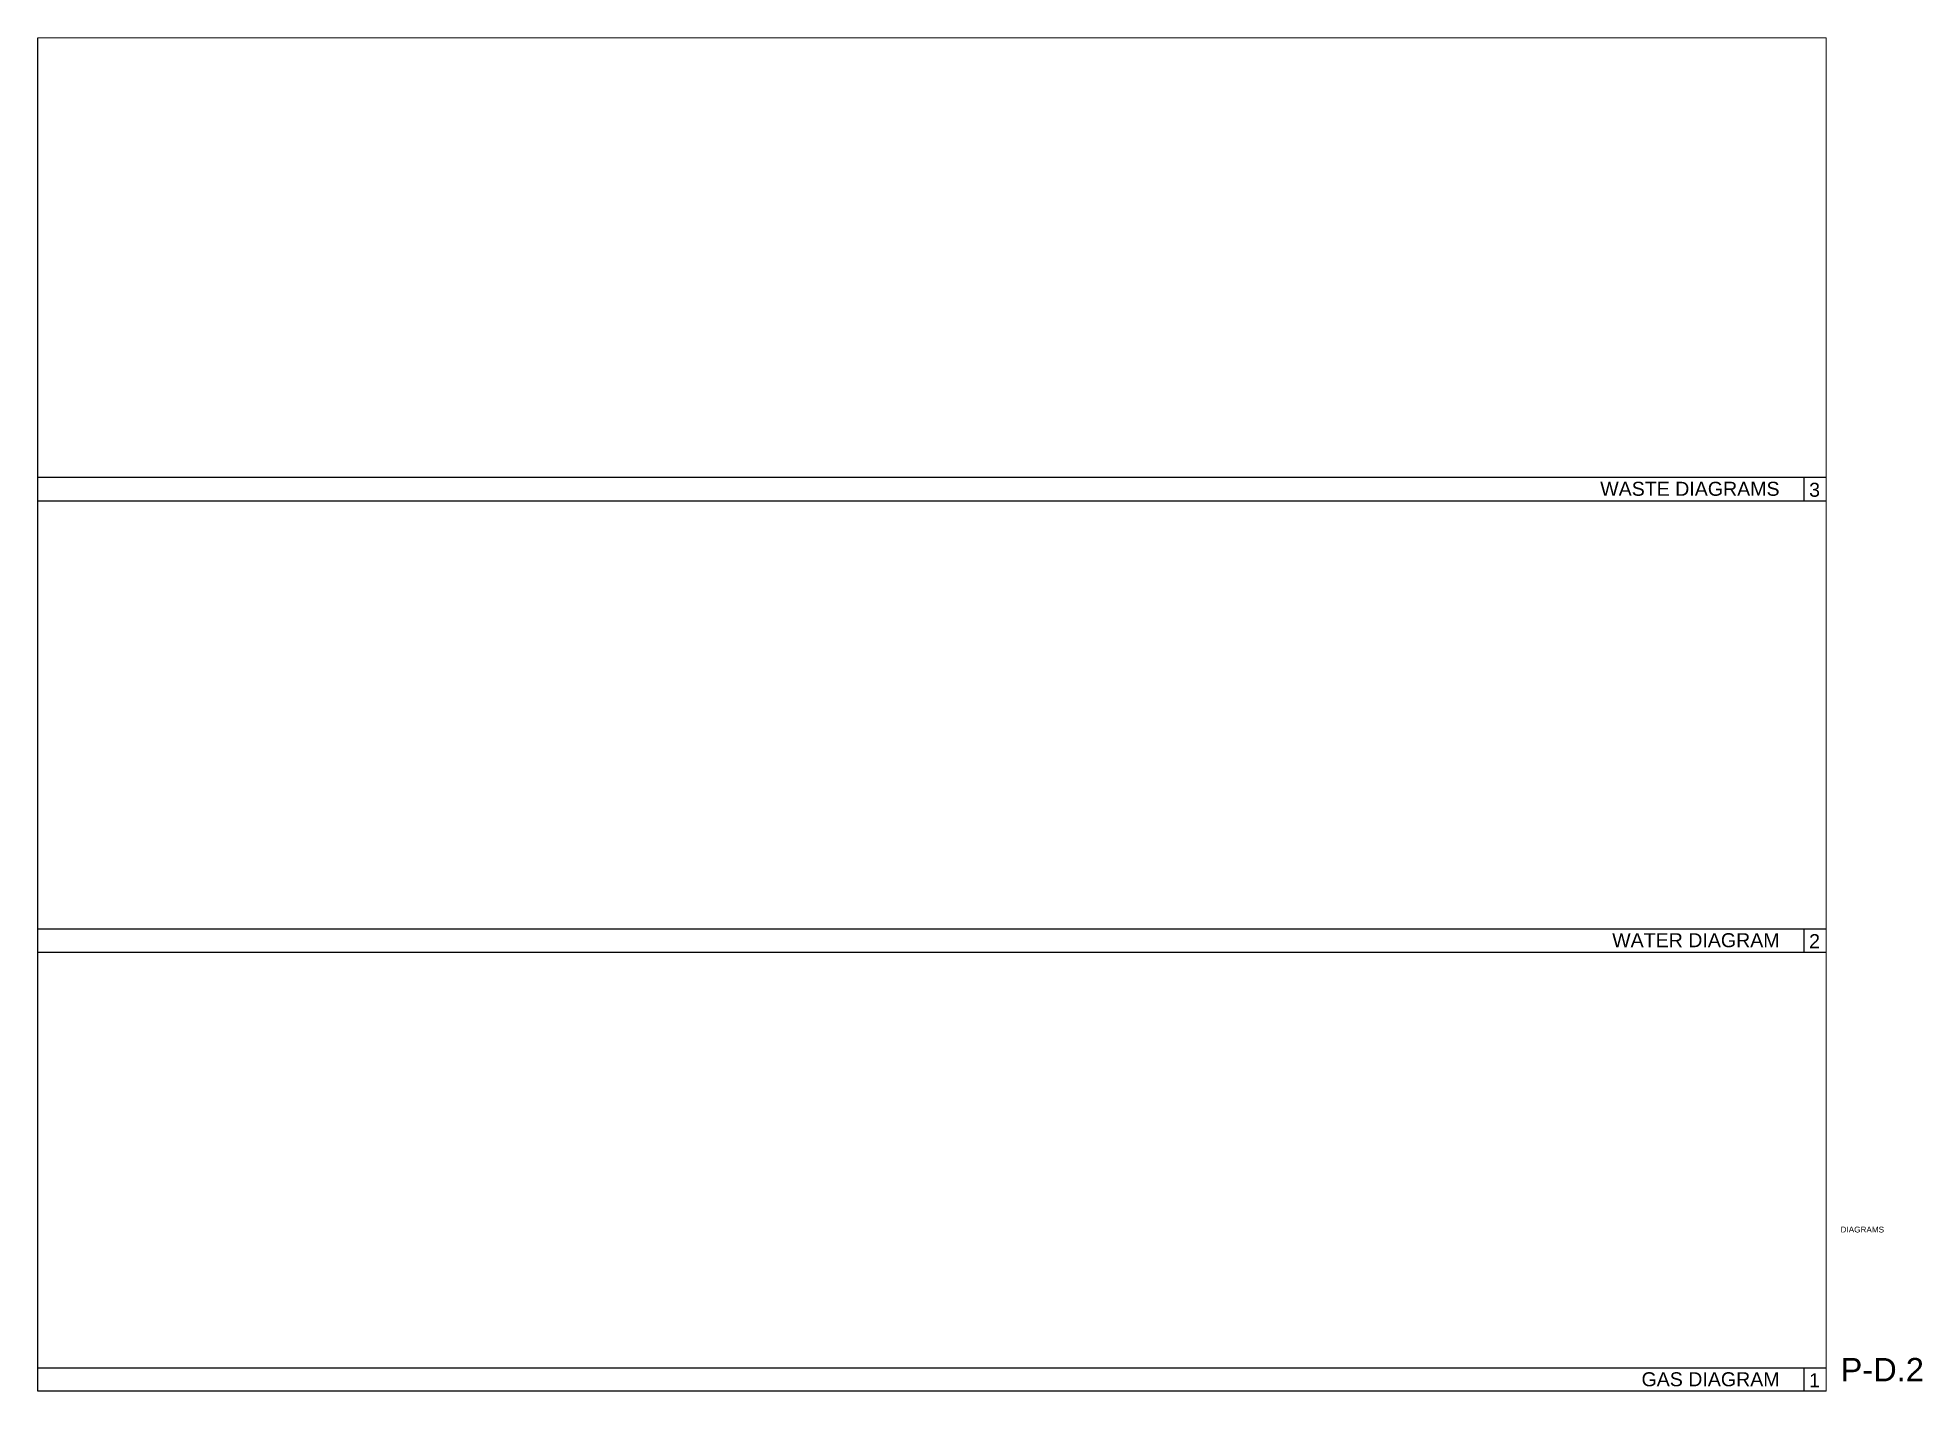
# Paper-space layout 'P-D.2' of a CAD drawing. Extents: x 0.5 to 40.9, y 0.5 to 29.5.
# The model-space entities are those that its viewports show. They can reach past a viewport. Long polylines and large blocks are cut down to what shows.
import ezdxf
from ezdxf.enums import TextEntityAlignment as Align

# ---------------------------------------------------------------- set-up
doc = ezdxf.new("R2010")
doc.units = 0
doc.header["$LTSCALE"] = 24
doc.header["$MEASUREMENT"] = 0
doc.layers.get('0').update_dxf_attribs({"color": 8})
doc.layers.add('GEC_BORDER', color=2, linetype='Continuous')
doc.layers.add('GEC_DESCRIPTION_TITLE', color=3, linetype='Continuous')
doc.layers.add('GEC_NO PLOT', color=7, linetype='Continuous', plot=False)
doc.layers.add('GEC_VIEWPORT', color=7, linetype='Continuous', plot=False)
doc.styles.add('A2', font='arial.ttf', dxfattribs={"height": 4.5})
doc.styles.add('shbd-text', font='arial.ttf')
doc.styles.add('TITLE1', font='arial.ttf')

# ---------------------------------------------------------------- blocks, each defined once
blk = doc.blocks.new('SHEET-NO.')
at = {"color": 2, "linetype": 'Continuous', "style": 'A2'}
for tag, p in [('SHT_NAME_1', (39.131, 3.825)), ('SHT_NAME_2', (39.131, 3.665)), ('SHT_NAME_3', (39.131, 3.505)), ('SHT_NAME_4', (39.131, 3.329)), ('SHT_NAME_5', (39.131, 3.153)), ('ENGINEER', (40.24, 1.894)), ('DRAFTER', (40.24, 1.636))]:
    blk.add_attdef(tag, p, '', height=0.125, dxfattribs=at)
at = {"color": 3, "linetype": 'Continuous', "ltscale": 12, "style": 'shbd-text'}
blk.add_attdef('SHT-NO.', (39.131, 0.636), '', height=0.5, dxfattribs=at)

msp = doc.modelspace()

# ---------------------------------------------------------------- linework, layer by layer
at = {"layer": 'GEC_BORDER', "color": 5}
for p, q in [((250.3, 1190.8), (2089.3, 1190.8)), ((2066.4, 1190.8), (2066.4, 1166.6)), ((2066.4, 1190.8), (2066.4, 1166.6)), ((250.3, 1166.6), (2089.3, 1166.6)), ((250.3, 726.5), (2089.3, 726.5)), ((2066.4, 726.5), (2066.4, 702.4)), ((2066.4, 726.5), (2066.4, 702.4)), ((250.3, 702.4), (2089.3, 702.4)), ((250.3, 275), (2089.3, 275)), ((2066.4, 275), (2066.4, 250.9)), ((2066.4, 275), (2066.4, 250.9))]:
    msp.add_line(p, q, dxfattribs=at)
at = {"layer": 'GEC_NO PLOT'}
msp.add_lwpolyline([(250.3, 1642.9), (2089.3, 1642.9), (2089.3, 250.9), (250.3, 250.9)], close=True, dxfattribs=at)

# ---------------------------------------------------------------- texts
at = {"layer": 'GEC_BORDER', "style": 'TITLE1'}
for s, p in [('3', (2077.3, 1178)), ('2', (2077.3, 713.8)), ('1', (2077.3, 262.3))]:
    msp.add_text(s, height=14.4, dxfattribs=at).set_placement(p, align=Align.MIDDLE_CENTER)
at = {"layer": 'GEC_BORDER', "char_height": 14.4, "width": 426.535, "attachment_point": 3, "style": 'TITLE1'}
for s, insert in [('WASTE DIAGRAMS', (2041.3, 1186.2)), ('WATER DIAGRAM', (2041.3, 722)), ('GAS DIAGRAM', (2041.3, 270.5))]:
    msp.add_mtext(s, dxfattribs=dict(at, insert=insert))

psp = doc.layouts.new('P-D.2')

# ---------------------------------------------------------------- block references
at = {"layer": 'GEC_DESCRIPTION_TITLE'}
ref = psp.add_blockref('SHEET-NO.', (5.99, 0.078), dxfattribs=at)
ref.add_attrib('SHT-NO.', 'P-D.2', (39.12, 0.714), dxfattribs={"layer": '0', "color": 3, "linetype": 'Continuous', "ltscale": 12, "height": 0.5, "style": 'shbd-text'})
ref.add_attrib('SHT_NAME_1', 'DIAGRAMS', (39.12, 3.903), dxfattribs={"layer": '0', "color": 2, "linetype": 'Continuous', "height": 0.125, "style": 'A2'})

# ---------------------------------------------------------------- viewports
at = {"layer": 'GEC_VIEWPORT', "view_target_point": (628.173, 640.197)}
psp.add_viewport(center=(19.656, 15), size=(38.312, 29), view_center_point=(541.6, 306.7), view_height=1392, dxfattribs=at)

doc.saveas('drawing.dxf')
